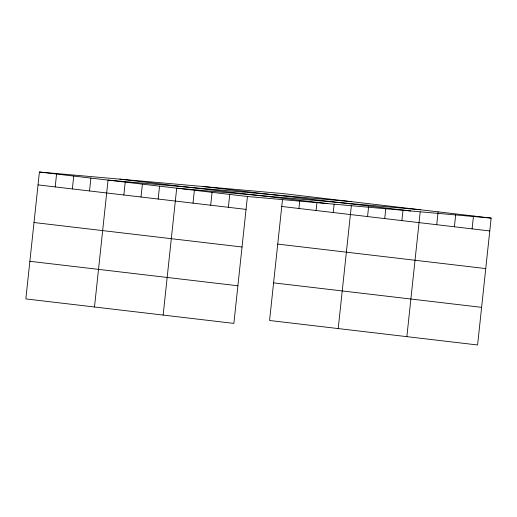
<?xml version="1.0" encoding="UTF-8"?>
<svg xmlns="http://www.w3.org/2000/svg" width="517" height="517" viewBox="0 0 517 517"><rect width="100%" height="100%" fill="white"/><g stroke="black" fill="none" stroke-linecap="round" stroke-linejoin="round"><path stroke-width="0.78" d="M491.15 218.084L283.129 193.597L39.408 172.025L25.85 298.916L233.871 323.403L247.43 196.512L491.15 218.084L477.592 344.975L269.57 320.488L282.482 199.652M55.196 186.915L56.573 174.048M72.361 188.938L73.737 176.064M89.519 190.954L90.895 178.087M94.495 307.001L108.059 180.103L351.773 201.675M123.841 194.993L125.217 182.126M141.005 197.016L142.382 184.149M158.17 199.039L159.54 186.165M163.146 315.079L176.704 188.188L420.424 209.753M193.009 203.136L194.386 190.269M210.69 205.217L212.067 192.35M228.372 207.304L229.748 194.431M298.916 208.487L299.724 200.913M316.074 210.503L316.966 202.179M333.239 212.526L334.131 204.196M338.215 328.566L351.373 205.462M367.561 216.565L368.615 206.722M384.726 218.588L385.779 208.745M401.883 220.604L403.021 210.005M406.86 336.651L420.179 212.028M436.729 224.708L438.106 211.841M454.411 226.789L455.703 214.678M472.092 228.869L473.469 216.003M202.703 186.475L410.724 210.962M119.841 179.141L327.856 203.633M39.408 172.025L247.43 196.512M281.752 206.464L489.773 230.95M38.038 184.892L246.053 209.385M277.732 244.095L485.754 268.582M34.012 222.523L242.034 247.01M273.59 282.857L481.611 307.35M29.87 261.292L237.891 285.778"/></g></svg>
